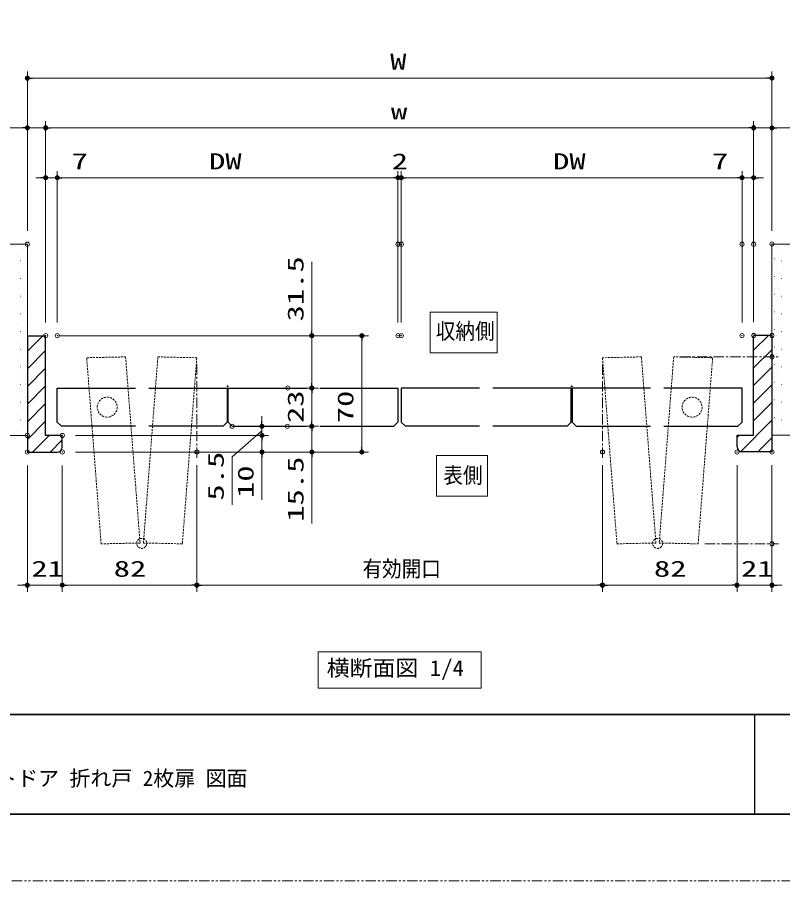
# Model space of a CAD drawing. Units: millimetres, scale not verified. Extents: x -1306 to 1306, y -607 to 607.
# Drawn here: x -666 to -206, y -594 to -75 of the extents above; entities that cross this region are included whole.
import ezdxf
from ezdxf.enums import TextEntityAlignment as Align

# ---------------------------------------------------------------- set-up
doc = ezdxf.new("R2010")
doc.units = ezdxf.units.MM
doc.header["$LTSCALE"] = 5
doc.header["$PDMODE"] = 32
doc.header["$PDSIZE"] = 2.5
for name, pattern in [('USER1', [0.375, 0.25, -0.125]), ('USER2', [2.5, 1.25, -0.25, 0.25, -0.25, 0.25, -0.25]), ('USER3', [2, 1.25, -0.25, 0.25, -0.25])]:
    doc.linetypes.add(name, pattern=pattern)
for name, color, linetype, lineweight in [('0-1_線(白)', 7, 'Continuous', 30), ('0-2_線(黄)', 2, 'Continuous', 15), ('0-4_点線(水)', 4, 'USER1', 9), ('0-5_ハッチング', 6, 'Continuous', 9), ('0-6_点線(黄)', 2, 'USER1', 15), ('0-7_寸法線', 3, 'Continuous', 13), ('0-8_陰線', 4, 'USER2', 9), ('0-9_0', 3, 'Continuous', 25), ('0-A_DEFPOINTS', 7, 'Continuous', 5), ('0-B_中心線', 3, 'USER3', 9), ('0-C_図面枠', 7, 'Continuous', 35)]:
    doc.layers.add(name, color=color, linetype=linetype, lineweight=lineweight)
doc.styles.add('ＭＳ ゴシック', font='')
doc.styles.get('ＭＳ ゴシック').set_extended_font_data('MS Gothic')

# ---------------------------------------------------------------- blocks, each defined once
blk = doc.blocks.new('_DOT')
at = {"layer": '0-9_0'}
blk.add_line((-2.5, 0), (-5, 0), dxfattribs=at)
for points in [[(0, 0), (-2.5, 0), (-2.48, 0.313)], [(0, 0), (-2.48, -0.313), (-2.5, 0)], [(0, 0), (-2.48, 0.313), (-2.421, 0.622)], [(0, 0), (-2.421, -0.622), (-2.48, -0.313)], [(0, 0), (-2.421, 0.622), (-2.324, 0.92)], [(0, 0), (-2.324, -0.92), (-2.421, -0.622)], [(0, 0), (-2.324, 0.92), (-2.191, 1.204)], [(0, 0), (-2.191, -1.204), (-2.324, -0.92)], [(0, 0), (-2.191, 1.204), (-2.023, 1.469)], [(0, 0), (-2.023, -1.469), (-2.191, -1.204)], [(0, 0), (-2.023, 1.469), (-1.822, 1.711)], [(0, 0), (-1.822, -1.711), (-2.023, -1.469)], [(0, 0), (-1.822, 1.711), (-1.594, 1.926)], [(0, 0), (-1.594, -1.926), (-1.822, -1.711)], [(0, 0), (-1.594, 1.926), (-1.34, 2.111)], [(0, 0), (-1.34, -2.111), (-1.594, -1.926)], [(0, 0), (-1.34, 2.111), (-1.064, 2.262)], [(0, 0), (-1.064, -2.262), (-1.34, -2.111)], [(0, 0), (-1.064, 2.262), (-0.773, 2.378)], [(0, 0), (-0.773, -2.378), (-1.064, -2.262)], [(0, 0), (-0.773, 2.378), (-0.468, 2.456)], [(0, 0), (-0.468, -2.456), (-0.773, -2.378)], [(0, 0), (-0.468, 2.456), (-0.157, 2.495)], [(0, 0), (-0.157, -2.495), (-0.468, -2.456)], [(0, 0), (-0.157, 2.495), (0.157, 2.495)], [(0, 0), (0.157, -2.495), (-0.157, -2.495)], [(0, 0), (0.157, 2.495), (0.468, 2.456)], [(0, 0), (0.468, 2.456), (0.773, 2.378)], [(0, 0), (0.773, 2.378), (1.064, 2.262)], [(0, 0), (1.064, 2.262), (1.34, 2.111)], [(0, 0), (1.34, 2.111), (1.594, 1.926)], [(0, 0), (1.594, 1.926), (1.822, 1.711)], [(0, 0), (1.822, 1.711), (2.023, 1.469)], [(0, 0), (2.023, 1.469), (2.191, 1.204)], [(0, 0), (2.191, 1.204), (2.324, 0.92)], [(0, 0), (2.324, 0.92), (2.421, 0.622)], [(0, 0), (2.421, 0.622), (2.48, 0.313)], [(0, 0), (2.48, 0.313), (2.5, 0)], [(0, 0), (0.468, -2.456), (0.157, -2.495)], [(0, 0), (0.773, -2.378), (0.468, -2.456)], [(0, 0), (1.064, -2.262), (0.773, -2.378)], [(0, 0), (1.34, -2.111), (1.064, -2.262)], [(0, 0), (1.594, -1.926), (1.34, -2.111)], [(0, 0), (1.822, -1.711), (1.594, -1.926)], [(0, 0), (2.023, -1.469), (1.822, -1.711)], [(0, 0), (2.191, -1.204), (2.023, -1.469)], [(0, 0), (2.324, -0.92), (2.191, -1.204)], [(0, 0), (2.421, -0.622), (2.324, -0.92)], [(0, 0), (2.48, -0.313), (2.421, -0.622)], [(0, 0), (2.5, 0), (2.48, -0.313)]]:
    blk.add_solid(points, dxfattribs=at)

msp = doc.modelspace()

# ---------------------------------------------------------------- linework, layer by layer
at = {"layer": '0-1_線(白)'}
for p, q in [((-659.942, -266.219), (-648.942, -266.219)), ((-212.442, -266.126), (-223.442, -266.126)), ((-641.942, -297.719), (-594.879, -297.719)), ((-641.942, -318.219), (-641.942, -297.719)), ((-586.879, -297.719), (-539.817, -297.719)), ((-539.817, -297.719), (-539.817, -318.219)), ((-539.317, -318.219), (-539.317, -297.719)), ((-539.317, -297.719), (-492.254, -297.719)), ((-484.254, -297.719), (-437.192, -297.719)), ((-388.129, -297.719), (-435.192, -297.719)), ((-333.067, -297.719), (-380.129, -297.719)), ((-333.067, -318.219), (-333.067, -297.719)), ((-332.567, -297.719), (-332.567, -318.219)), ((-285.504, -297.719), (-332.567, -297.719)), ((-230.442, -297.719), (-277.504, -297.719)), ((-230.442, -318.219), (-230.442, -297.719)), ((-639.442, -320.719), (-641.942, -318.219)), ((-594.879, -320.719), (-639.442, -320.719)), ((-542.317, -320.719), (-586.879, -320.719)), ((-539.817, -318.219), (-542.317, -320.719)), ((-536.817, -320.719), (-539.317, -318.219)), ((-536.817, -320.719), (-492.254, -320.719)), ((-484.254, -320.719), (-439.692, -320.719)), ((-388.129, -320.719), (-432.692, -320.719)), ((-335.567, -320.719), (-380.129, -320.719)), ((-335.567, -320.719), (-333.067, -318.219)), ((-332.567, -318.219), (-330.067, -320.719)), ((-330.067, -320.719), (-285.504, -320.719)), ((-277.504, -320.719), (-232.942, -320.719)), ((-232.942, -320.719), (-230.442, -318.219))]:
    msp.add_line(p, q, dxfattribs=at)
for points in [[(-659.942, -266.219), (-659.942, -336.219), (-641.942, -336.219)], [(-638.942, -333.219), (-638.942, -326.219), (-648.942, -326.219), (-648.942, -266.219)], [(-233.442, -333.126), (-233.442, -326.126), (-223.442, -326.126), (-223.442, -266.126)], [(-212.442, -266.126), (-212.442, -336.126), (-230.442, -336.126)], [(-437.192, -297.719), (-437.192, -318.219), (-439.692, -320.719)], [(-435.192, -297.719), (-435.192, -318.219), (-432.692, -320.719)]]:
    msp.add_lwpolyline(points, dxfattribs=at)
for centre, start, end in [((-641.942, -333.219), 270, 0), ((-230.442, -333.126), 180, 270)]:
    msp.add_arc(centre, 3, start, end, dxfattribs=at)
at = {"layer": '0-2_線(黄)'}
for p, q in [((-718.331, -211.219), (-659.942, -211.219)), ((-659.942, -211.219), (-659.942, -266.219)), ((-149.601, -211.126), (-212.442, -211.126)), ((-212.442, -211.126), (-212.442, -266.126)), ((-718.331, -326.219), (-659.942, -326.219)), ((-149.601, -326.126), (-212.442, -326.126))]:
    msp.add_line(p, q, dxfattribs=at)
msp.add_lwpolyline([(-485.207, -456.405), (-387.176, -456.405), (-387.176, -478.24), (-485.207, -478.24)], close=True, dxfattribs=at)
at = {"layer": '0-4_点線(水)'}
for p, q in [((-332.317, -296.719), (-333.317, -296.719)), ((-332.817, -297.219), (-332.817, -296.219))]:
    msp.add_line(p, q, dxfattribs=at)
for centre in [(-611.942, -309.219), (-260.442, -309.219)]:
    msp.add_circle(centre, 6, dxfattribs=at)
at = {"layer": '0-5_ハッチング'}
for p, q in [((-660.009, -212.027), (-659.959, -212.027)), ((-665.312, -217.331), (-665.262, -217.331)), ((-662.66, -214.679), (-662.61, -214.679)), ((-212.147, -216.005), (-212.097, -216.005)), ((-209.496, -213.353), (-209.446, -213.353)), ((-208.17, -217.331), (-208.12, -217.331)), ((-663.986, -221.308), (-663.936, -221.308)), ((-661.335, -218.657), (-661.285, -218.657)), ((-660.009, -222.634), (-659.959, -222.634)), ((-210.821, -219.982), (-210.771, -219.982)), ((-206.844, -221.308), (-206.794, -221.308)), ((-665.312, -227.937), (-665.262, -227.937)), ((-662.66, -225.286), (-662.61, -225.286)), ((-212.147, -226.611), (-212.097, -226.611)), ((-209.496, -223.96), (-209.446, -223.96)), ((-208.17, -227.937), (-208.12, -227.937)), ((-663.986, -231.915), (-663.936, -231.915)), ((-661.335, -229.263), (-661.285, -229.263)), ((-660.009, -233.241), (-659.959, -233.241)), ((-210.821, -230.589), (-210.771, -230.589)), ((-206.844, -231.915), (-206.794, -231.915)), ((-665.312, -238.544), (-665.262, -238.544)), ((-662.66, -235.892), (-662.61, -235.892)), ((-212.147, -237.218), (-212.097, -237.218)), ((-209.496, -234.566), (-209.446, -234.566)), ((-208.17, -238.544), (-208.12, -238.544)), ((-663.986, -242.521), (-663.936, -242.521)), ((-661.335, -239.87), (-661.285, -239.87)), ((-660.009, -243.847), (-659.959, -243.847)), ((-210.821, -241.196), (-210.771, -241.196)), ((-206.844, -242.521), (-206.794, -242.521)), ((-665.312, -249.151), (-665.262, -249.151)), ((-662.66, -246.499), (-662.61, -246.499)), ((-212.147, -247.825), (-212.097, -247.825)), ((-209.496, -245.173), (-209.446, -245.173)), ((-208.17, -249.151), (-208.12, -249.151)), ((-663.986, -253.128), (-663.936, -253.128)), ((-661.335, -250.476), (-661.285, -250.476)), ((-210.821, -251.802), (-210.771, -251.802)), ((-206.844, -253.128), (-206.794, -253.128)), ((-662.66, -257.105), (-662.61, -257.105)), ((-660.009, -254.454), (-659.959, -254.454)), ((-212.147, -258.431), (-212.097, -258.431)), ((-209.496, -255.78), (-209.446, -255.78)), ((-665.312, -259.757), (-665.262, -259.757)), ((-663.986, -263.735), (-663.936, -263.735)), ((-661.335, -261.083), (-661.285, -261.083)), ((-210.821, -262.409), (-210.771, -262.409)), ((-208.17, -259.757), (-208.12, -259.757)), ((-206.844, -263.735), (-206.794, -263.735)), ((-662.66, -267.712), (-662.61, -267.712)), ((-660.009, -265.06), (-659.959, -265.06)), ((-659.942, -275.6), (-650.561, -266.219)), ((-223.442, -275.029), (-214.539, -266.126)), ((-212.147, -269.038), (-212.097, -269.038)), ((-209.496, -266.386), (-209.446, -266.386)), ((-665.312, -270.364), (-665.262, -270.364)), ((-663.986, -274.341), (-663.936, -274.341)), ((-661.335, -271.69), (-661.285, -271.69)), ((-659.942, -286.206), (-648.942, -275.206)), ((-223.442, -285.636), (-212.442, -274.636)), ((-210.821, -273.015), (-210.771, -273.015)), ((-208.17, -270.364), (-208.12, -270.364)), ((-206.844, -274.341), (-206.794, -274.341)), ((-662.66, -278.319), (-662.61, -278.319)), ((-660.009, -275.667), (-659.959, -275.667)), ((-212.147, -279.644), (-212.097, -279.644)), ((-209.496, -276.993), (-209.446, -276.993)), ((-665.312, -280.97), (-665.262, -280.97)), ((-663.986, -284.948), (-663.936, -284.948)), ((-661.335, -282.296), (-661.285, -282.296)), ((-223.442, -296.242), (-212.442, -285.242)), ((-210.821, -283.622), (-210.771, -283.622)), ((-208.17, -280.97), (-208.12, -280.97)), ((-206.844, -284.948), (-206.794, -284.948)), ((-662.66, -288.925), (-662.61, -288.925)), ((-660.009, -286.274), (-659.959, -286.274)), ((-659.942, -296.813), (-648.942, -285.813)), ((-212.147, -290.251), (-212.097, -290.251)), ((-209.496, -287.599), (-209.446, -287.599)), ((-665.312, -291.577), (-665.262, -291.577)), ((-663.986, -295.554), (-663.936, -295.554)), ((-661.335, -292.903), (-661.285, -292.903)), ((-223.442, -306.849), (-212.442, -295.849)), ((-210.821, -294.229), (-210.771, -294.229)), ((-208.17, -291.577), (-208.12, -291.577)), ((-206.844, -295.554), (-206.794, -295.554)), ((-662.66, -299.532), (-662.61, -299.532)), ((-660.009, -296.88), (-659.959, -296.88)), ((-659.942, -307.42), (-648.942, -296.42)), ((-212.147, -300.858), (-212.097, -300.858)), ((-209.496, -298.206), (-209.446, -298.206)), ((-665.312, -302.184), (-665.262, -302.184)), ((-663.986, -306.161), (-663.936, -306.161)), ((-661.335, -303.509), (-661.285, -303.509)), ((-210.821, -304.835), (-210.771, -304.835)), ((-208.17, -302.184), (-208.12, -302.184)), ((-206.844, -306.161), (-206.794, -306.161)), ((-662.66, -310.138), (-662.61, -310.138)), ((-660.009, -307.487), (-659.959, -307.487)), ((-659.942, -318.026), (-648.942, -307.026)), ((-223.442, -317.455), (-212.442, -306.455)), ((-212.147, -311.464), (-212.097, -311.464)), ((-209.496, -308.813), (-209.446, -308.813)), ((-665.312, -312.79), (-665.262, -312.79)), ((-661.335, -314.116), (-661.285, -314.116)), ((-210.821, -315.442), (-210.771, -315.442)), ((-208.17, -312.79), (-208.12, -312.79)), ((-663.986, -316.768), (-663.936, -316.768)), ((-662.66, -320.745), (-662.61, -320.745)), ((-660.009, -318.093), (-659.959, -318.093)), ((-659.942, -328.633), (-648.942, -317.633)), ((-231.355, -335.975), (-212.442, -317.062)), ((-209.496, -319.419), (-209.446, -319.419)), ((-206.844, -316.768), (-206.794, -316.768)), ((-665.312, -323.397), (-665.262, -323.397)), ((-661.335, -324.723), (-661.285, -324.723)), ((-656.921, -336.219), (-646.921, -326.219)), ((-233.442, -327.455), (-232.112, -326.126)), ((-212.147, -322.071), (-212.097, -322.071)), ((-210.821, -326.048), (-210.771, -326.048)), ((-208.17, -323.397), (-208.12, -323.397)), ((-646.314, -336.219), (-638.942, -328.846)), ((-220.899, -336.126), (-212.442, -327.669))]:
    msp.add_line(p, q, dxfattribs=at)
at = {"layer": '0-6_点線(黄)'}
for points in [[(-624.289, -279.479), (-600.894, -278.972), (-592.197, -390.898), (-615.591, -391.405)], [(-566.792, -391.405), (-590.186, -390.898), (-581.489, -278.972), (-558.094, -279.479)], [(-305.591, -391.405), (-282.197, -390.898), (-290.894, -278.972), (-314.289, -279.479)], [(-248.094, -279.479), (-271.489, -278.972), (-280.186, -390.898), (-256.792, -391.405)]]:
    msp.add_lwpolyline(points, close=True, dxfattribs=at)
for centre in [(-591.192, -391.126), (-281.192, -391.126)]:
    msp.add_circle(centre, 3, dxfattribs=at)
at = {"layer": '0-7_寸法線'}
for p, q in [((-659.942, -203.219), (-659.942, -107.312)), ((-212.442, -203.126), (-212.442, -107.312)), ((-215.442, -111.312), (-656.942, -111.312)), ((-659.942, -203.219), (-659.942, -137.219)), ((-648.942, -258.219), (-648.942, -137.219)), ((-648.942, -258.219), (-648.942, -137.219)), ((-223.442, -258.126), (-223.442, -137.219)), ((-223.442, -203.219), (-223.442, -137.312)), ((-212.442, -203.126), (-212.442, -137.312)), ((-662.942, -141.219), (-685.846, -141.219)), ((-648.942, -141.219), (-659.942, -141.219)), ((-645.942, -141.219), (-642.942, -141.219)), ((-645.942, -141.219), (-226.442, -141.219)), ((-226.442, -141.312), (-229.442, -141.312)), ((-223.442, -141.312), (-212.442, -141.312)), ((-209.442, -141.312), (-186.537, -141.312)), ((-651.942, -171.219), (-654.942, -171.219)), ((-648.942, -258.219), (-648.942, -167.219)), ((-648.942, -171.219), (-641.939, -171.219)), ((-641.939, -258.219), (-641.939, -167.219)), ((-641.939, -258.219), (-641.939, -167.219)), ((-638.939, -171.219), (-621.272, -171.219)), ((-638.939, -171.219), (-440.192, -171.219)), ((-440.192, -171.219), (-443.192, -171.219)), ((-437.192, -258.219), (-437.192, -167.219)), ((-437.192, -203.219), (-437.192, -167.219)), ((-437.192, -171.219), (-435.189, -171.219)), ((-435.189, -258.219), (-435.189, -167.219)), ((-435.189, -203.219), (-435.189, -167.219)), ((-432.189, -171.219), (-233.442, -171.219)), ((-432.189, -171.219), (-429.189, -171.219)), ((-233.442, -171.219), (-251.108, -171.219)), ((-230.442, -203.219), (-230.442, -167.219)), ((-230.442, -258.219), (-230.442, -167.219)), ((-223.442, -171.219), (-230.442, -171.219)), ((-223.442, -203.219), (-223.442, -167.219)), ((-220.442, -171.219), (-217.442, -171.219)), ((-488.942, -263.219), (-488.942, -221.743)), ((-640.942, -266.219), (-454.942, -266.219)), ((-640.942, -266.219), (-484.942, -266.219)), ((-488.942, -297.719), (-488.942, -266.219)), ((-458.942, -333.219), (-458.942, -269.219)), ((-488.942, -294.719), (-488.942, -291.719)), ((-495.537, -297.719), (-484.942, -297.719)), ((-495.537, -297.719), (-484.942, -297.719)), ((-488.942, -320.719), (-488.942, -297.719)), ((-488.942, -300.719), (-488.942, -303.719)), ((-518.942, -317.719), (-518.942, -314.719)), ((-488.942, -317.719), (-488.942, -314.719)), ((-528.817, -320.719), (-514.942, -320.719)), ((-518.942, -323.219), (-518.942, -320.219)), ((-518.942, -326.219), (-518.942, -320.719)), ((-518.942, -326.219), (-518.942, -320.719)), ((-495.669, -320.719), (-484.942, -320.719)), ((-495.669, -320.719), (-484.942, -320.719)), ((-488.942, -320.719), (-488.942, -336.219)), ((-630.942, -326.219), (-514.942, -326.219)), ((-630.942, -326.219), (-514.942, -326.219)), ((-518.942, -326.219), (-518.942, -336.219)), ((-488.942, -323.719), (-488.942, -326.719)), ((-518.942, -329.219), (-518.942, -332.219)), ((-630.942, -336.219), (-454.942, -336.219)), ((-630.942, -336.219), (-484.942, -336.219)), ((-630.942, -336.219), (-514.942, -336.219)), ((-518.942, -339.219), (-518.942, -364.981)), ((-488.942, -339.219), (-488.942, -379.266)), ((-659.942, -344.219), (-659.942, -420.219)), ((-638.942, -344.219), (-638.942, -420.219)), ((-638.942, -344.219), (-638.942, -420.219)), ((-558.094, -344.126), (-558.094, -420.219)), ((-558.094, -344.126), (-558.094, -420.219)), ((-314.289, -344.126), (-314.289, -420.219)), ((-314.289, -344.126), (-314.289, -420.219)), ((-233.442, -344.126), (-233.442, -420.219)), ((-233.442, -344.126), (-233.442, -420.219)), ((-212.442, -344.126), (-212.442, -420.219)), ((-662.942, -416.219), (-665.942, -416.219)), ((-638.942, -416.219), (-659.942, -416.219)), ((-635.942, -416.219), (-632.942, -416.219)), ((-635.942, -416.219), (-561.094, -416.219)), ((-555.094, -416.219), (-317.289, -416.219)), ((-311.289, -416.219), (-236.442, -416.219)), ((-236.442, -416.219), (-239.442, -416.219)), ((-233.442, -416.219), (-212.442, -416.219)), ((-209.442, -416.219), (-206.442, -416.219))]:
    msp.add_line(p, q, dxfattribs=at)
for points in [[(-417.796, -276.553), (-417.796, -252.035), (-377.51, -252.035), (-377.51, -276.553)], [(-414.091, -362.817), (-414.091, -338.3), (-383.403, -338.3), (-383.403, -362.817)]]:
    msp.add_lwpolyline(points, close=True, dxfattribs=at)
msp.add_lwpolyline([(-518.942, -323.469), (-536.873, -339.034), (-536.873, -367.987)], dxfattribs=at)
at = {"layer": '0-8_陰線'}
for p, q in [((-540.067, -296.719), (-539.067, -296.719)), ((-539.567, -297.219), (-539.567, -296.219)), ((387.036, -594), (-1292.964, -594))]:
    msp.add_line(p, q, dxfattribs=at)
at = {"layer": '0-9_0', "color": 7}
msp.add_line((-222.964, -494), (-222.964, -554), dxfattribs=at)
at = {"layer": '0-A_DEFPOINTS'}
for p in [(-659.942, -111.312), (-648.942, -141.219), (-223.442, -141.219), (-212.442, -141.312), (-641.939, -171.219), (-437.192, -171.219), (-435.189, -171.219), (-230.442, -171.219), (-223.442, -171.219), (-659.942, -211.219), (-437.192, -211.219), (-435.189, -211.219), (-230.442, -211.219), (-223.442, -211.219), (-212.442, -211.126), (-648.942, -266.219), (-648.942, -266.219), (-641.939, -266.219), (-488.942, -266.219), (-458.942, -266.219), (-437.192, -266.219), (-435.189, -266.219), (-230.442, -266.219), (-223.442, -266.126), (-212.442, -266.126), (-212.442, -266.126), (-212.442, -278.972), (-503.537, -297.719), (-488.942, -297.719), (-536.817, -320.719), (-518.942, -320.719), (-503.669, -320.719), (-488.942, -320.719), (-659.942, -326.219), (-638.942, -326.219), (-659.942, -336.219), (-659.942, -336.219), (-638.942, -336.219), (-638.942, -336.219), (-558.094, -336.126), (-518.942, -336.219), (-314.289, -336.126), (-233.442, -336.126), (-212.442, -336.126), (-212.442, -336.126), (-212.442, -391.405), (-659.942, -416.219), (-558.094, -416.219), (-314.289, -416.219), (-233.442, -416.219), (-212.442, -416.219)]:
    msp.add_point(p, dxfattribs=at)
at = {"layer": '0-B_中心線'}
for p, q in [((-267.489, -278.972), (-208.434, -278.972)), ((-558.094, -283.479), (-558.094, -340.097)), ((-314.289, -283.479), (-314.289, -340.137)), ((-252.792, -391.405), (-208.454, -391.405))]:
    msp.add_line(p, q, dxfattribs=at)
at = {"layer": '0-C_図面枠'}
msp.add_line((-1252.964, -494), (347.036, -494), dxfattribs=at)
msp.add_lwpolyline([(-1252.964, -554), (347.036, -554), (347.036, 554), (-1252.964, 554)], close=True, dxfattribs=at)

# ---------------------------------------------------------------- block references
at = {"layer": '0-7_寸法線', "xscale": 0.6, "yscale": 0.6}
for p, rotation in [((-659.942, -111.312), 180), ((-648.942, -141.219), 180), ((-648.942, -141.219), 180), ((-212.442, -141.312), 180), ((-641.939, -171.219), 180), ((-641.939, -171.219), 180), ((-435.189, -171.219), 180), ((-435.189, -171.219), 180), ((-223.442, -171.219), 180), ((-488.942, -266.219), 270), ((-458.942, -266.219), 90), ((-488.942, -297.719), 270), ((-488.942, -297.719), 90), ((-518.942, -320.719), 270), ((-488.942, -320.719), 270), ((-488.942, -320.719), 90), ((-518.942, -326.219), 270), ((-518.942, -326.219), 90), ((-518.942, -336.219), 90), ((-488.942, -336.219), 90), ((-458.942, -336.219), 270), ((-638.942, -416.219), 180), ((-638.942, -416.219), 180), ((-558.094, -416.219), 180), ((-314.289, -416.219), 180), ((-212.442, -416.219), 180)]:
    msp.add_blockref('_DOT', p, dxfattribs=dict(at, rotation=rotation))
for p in [(-212.442, -111.312), (-659.942, -141.219), (-223.442, -141.219), (-223.442, -141.312), (-648.942, -171.219), (-437.192, -171.219), (-437.192, -171.219), (-230.442, -171.219), (-230.442, -171.219), (-659.942, -416.219), (-558.094, -416.219), (-314.289, -416.219), (-233.442, -416.219), (-233.442, -416.219)]:
    msp.add_blockref('_DOT', p, dxfattribs=at)

# ---------------------------------------------------------------- texts
at = {"layer": '0-2_線(黄)', "style": 'ＭＳ ゴシック', "width": 1.05}
msp.add_text('横断面図 1/4', height=9.604, dxfattribs=at).set_placement((-480.014, -473.783), align=Align.BOTTOM_LEFT)
at = {"layer": '0-7_寸法線', "style": 'ＭＳ ゴシック'}
for s, width, p in [('W', 1.5, (-441.906, -109.162)), ('w', 1.5, (-441.43, -139.069)), ('7', 1.5, (-633.367, -169.069)), ('DW', 1.5, (-550.756, -169.069)), ('2', 1.5, (-440.952, -169.069)), ('DW', 1.5, (-344.006, -169.069)), ('7', 1.5, (-248.537, -169.069)), ('収納側', 0.9, (-414.491, -271.167)), ('表側', 0.9, (-409.971, -357.799)), ('21', 1.5, (-657.537, -414.069)), ('82', 1.5, (-608.042, -414.069)), ('有効開口', 0.9, (-458.555, -414.069)), ('82', 1.5, (-283.389, -414.069)), ('21', 1.5, (-231.037, -414.069))]:
    msp.add_text(s, height=9.604, dxfattribs=dict(at, width=width)).set_placement(p, align=Align.BOTTOM_LEFT)
at = {"layer": '0-7_寸法線', "style": 'ＭＳ ゴシック', "width": 1.5}
for s, p in [('31.5', (-491.091, -257.647)), ('23', (-491.091, -318.743)), ('70', (-461.091, -318.871)), ('5.5', (-539.022, -365.415)), ('15.5', (-491.091, -378.124)), ('10', (-521.091, -363.838))]:
    msp.add_text(s, height=9.604, rotation=90, dxfattribs=at).set_placement(p, align=Align.BOTTOM_LEFT)
at = {"layer": '0-C_図面枠', "style": 'ＭＳ ゴシック'}
msp.add_text('テゴーロ H2100 W1190 クローゼットドア 折れ戸 2枚扉 図面', height=9.236, dxfattribs=at).set_placement((-873.76, -539.776), align=Align.BOTTOM_LEFT)

doc.saveas('drawing.dxf')
